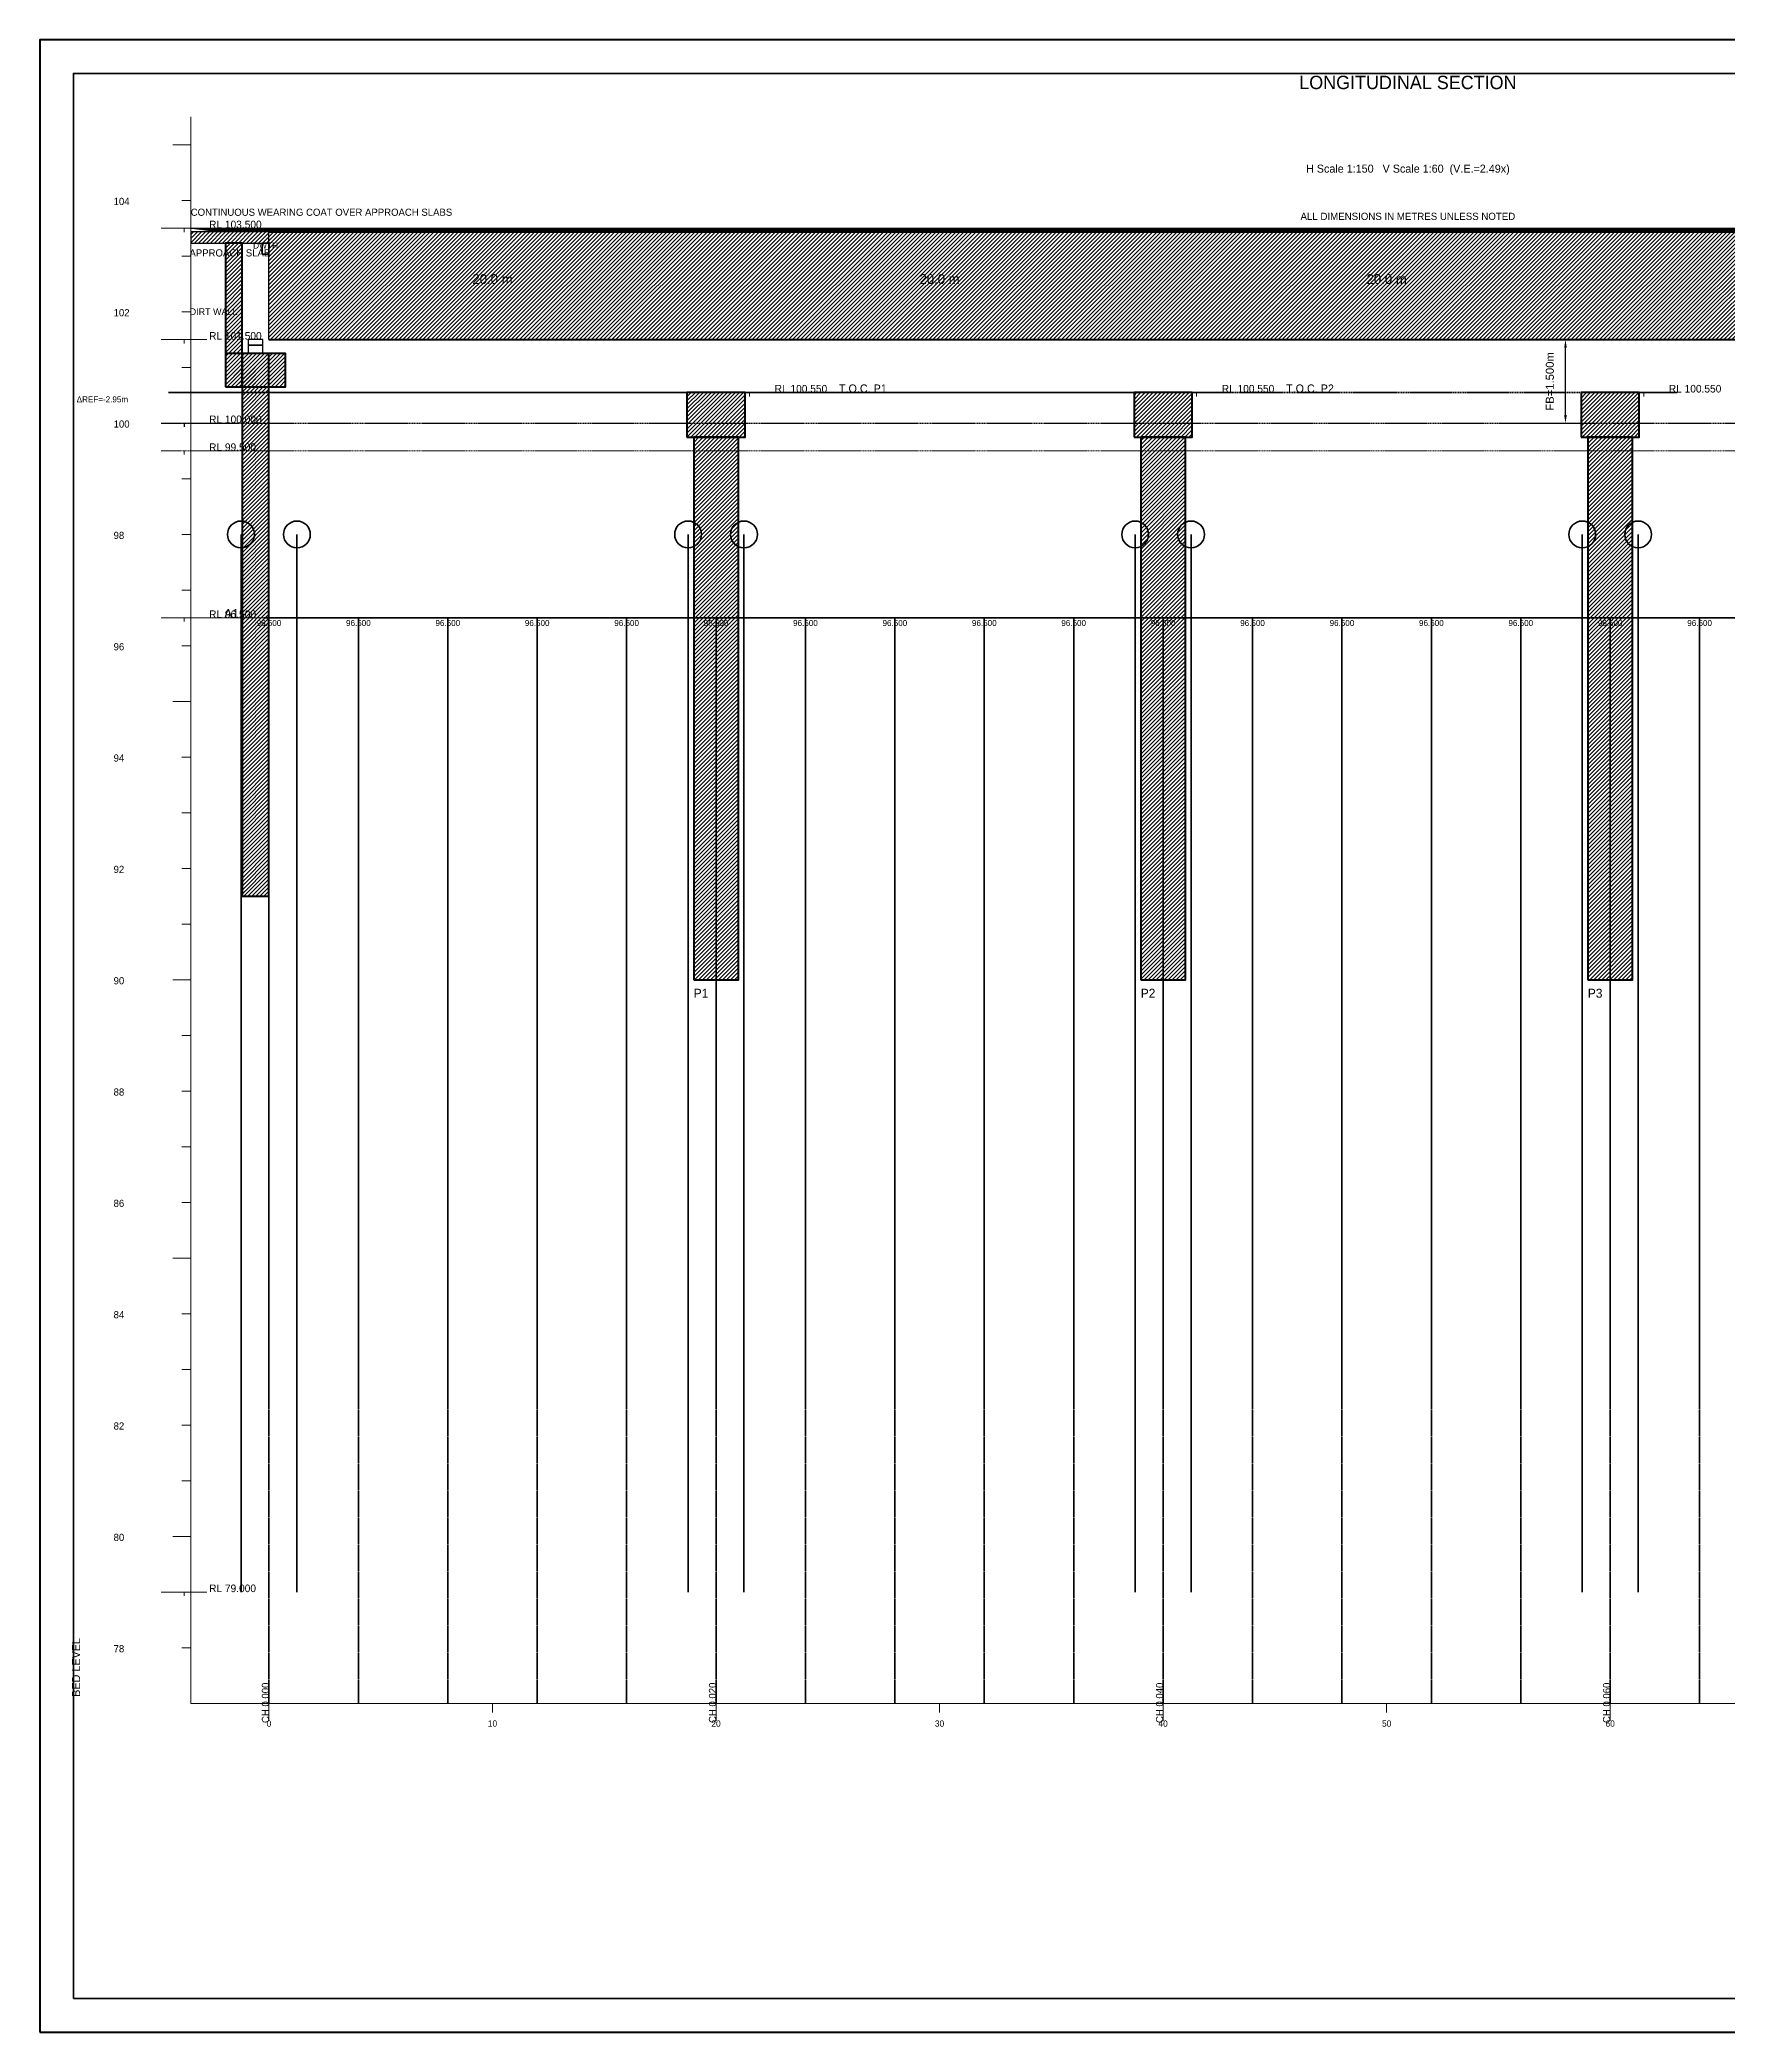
# Model space of a CAD drawing. Header units: metres. Extents: x 0 to 841, y 0 to 594.
# Drawn here: x 0 to 503, y 0 to 594 of the extents above; entities that cross this region are included whole.
import ezdxf
from ezdxf.enums import TextEntityAlignment as Align

# ---------------------------------------------------------------- set-up
doc = ezdxf.new("R2010")
doc.units = ezdxf.units.M
doc.linetypes.add('DASHED', pattern=[0.5, 0.375, -0.125])
doc.linetypes.add('DASHED2', pattern=[0.25, 0.1875, -0.0625])
for name, color, linetype, lineweight in [('ABUT-PROF', 4, 'Continuous', 50), ('BORDER-INNER', 7, 'Continuous', 35), ('BORDER-OUTER', 7, 'Continuous', 70), ('CIVIL-CHAINAGE', 7, 'Continuous', 18), ('CIVIL-GROUND', 3, 'Continuous', 35), ('CIVIL-HFL', 5, 'DASHED', 25), ('CIVIL-LWL', 4, 'DASHED', 18), ('CIVIL-ROAD', 7, 'Continuous', 25), ('CIVIL-SCOUR', 1, 'DASHED2', 18), ('DIM-CHAINAGE', 3, 'Continuous', 18), ('DIM-LEVEL', 3, 'Continuous', 18), ('DIM-LINEAR', 3, 'Continuous', 18), ('FOUND-PILE', 4, 'Continuous', 35), ('STRUC-HATCHING', 8, 'Continuous', 18), ('STRUC-SECTION', 2, 'Continuous', 35), ('SUB-ABUT', 3, 'Continuous', 35), ('SUB-BEARING', 5, 'Continuous', 25), ('SUB-DIRT-WALL', 3, 'Continuous', 35), ('SUB-PIER', 2, 'Continuous', 35), ('SUPER-DECK', 2, 'Continuous', 50), ('SUPER-WEARING', 8, 'Continuous', 25), ('TEXT-GENERAL', 7, 'Continuous', 18), ('TEXT-HEADER', 7, 'Continuous', 25), ('TEXT-LEVEL', 5, 'Continuous', 18), ('TEXT-SPEC', 7, 'Continuous', 13)]:
    doc.layers.add(name, color=color, linetype=linetype, lineweight=lineweight)
doc.styles.add('BRIDGE_STD', font='Arial.ttf')
doc.dimstyles.new('pmb100', dxfattribs={"dimtxt": 2.5, "dimasz": 0.9375, "dimexe": 2.5, "dimexo": 2.5, "dimtad": 0, "dimtih": 1, "dimdec": 0, "dimtxsty": 'BRIDGE_STD', "dimcen": 2.5, "dimazin": 3, "dimtfac": 1, "dimtmove": 0, "dimatfit": 3})

msp = doc.modelspace()

# ---------------------------------------------------------------- hatches: boundary and pattern name
at = {"layer": 'STRUC-HATCHING'}
h = msp.add_hatch(dxfattribs=at)
h.set_pattern_fill('ANSI31', scale=0.266667)
h.paths.add_polyline_path([(45, 533.41), (68.33, 533.41), (68.33, 536.73), (45, 536.73)])
h = msp.add_hatch(dxfattribs=at)
h.set_pattern_fill('ANSI31', scale=0.2666667)
h.paths.add_polyline_path([(68.33, 504.61), (601.67, 504.61), (601.67, 536.73), (68.33, 536.73)])
h = msp.add_hatch(dxfattribs=at)
h.set_pattern_fill('ANSI31', scale=0.266667)
h.paths.add_polyline_path([(55.35, 490.51), (60.33, 490.51), (60.33, 533.41), (55.35, 533.41)])
h = msp.add_hatch(dxfattribs=at)
h.set_pattern_fill('ANSI31', scale=0.266667)
h.paths.add_polyline_path([(55.35, 490.51), (73.31, 490.51), (73.31, 500.46), (55.35, 500.46)])
h = msp.add_hatch(dxfattribs=at)
h.set_pattern_fill('ANSI31', scale=0.266667)
h.paths.add_polyline_path([(60.33, 338.65), (68.33, 338.65), (68.33, 500.46), (60.33, 500.46)])
h = msp.add_hatch(dxfattribs=at)
h.set_pattern_fill('ANSI31', scale=0.266667)
h.paths.add_polyline_path([(193, 475.57), (210.33, 475.57), (210.33, 488.85), (193, 488.85)])
h = msp.add_hatch(dxfattribs=at)
h.set_pattern_fill('ANSI31', scale=0.266667)
h.paths.add_polyline_path([(326.33, 475.57), (343.67, 475.57), (343.67, 488.85), (326.33, 488.85)])
h = msp.add_hatch(dxfattribs=at)
h.set_pattern_fill('ANSI31', scale=0.2666667)
h.paths.add_polyline_path([(459.67, 475.57), (477, 475.57), (477, 488.85), (459.67, 488.85)])
h = msp.add_hatch(dxfattribs=at)
h.set_pattern_fill('ANSI31', scale=0.266667)
h.paths.add_polyline_path([(195, 313.75), (208.33, 313.75), (208.33, 475.57), (195, 475.57)])
h = msp.add_hatch(dxfattribs=at)
h.set_pattern_fill('ANSI31', scale=0.266667)
h.paths.add_polyline_path([(328.33, 313.75), (341.67, 313.75), (341.67, 475.57), (328.33, 475.57)])
h = msp.add_hatch(dxfattribs=at)
h.set_pattern_fill('ANSI31', scale=0.266667)
h.paths.add_polyline_path([(461.67, 313.75), (475, 313.75), (475, 475.57), (461.67, 475.57)])
at = {"layer": 'SUPER-WEARING'}
h = msp.add_hatch(dxfattribs=at)
h.set_pattern_fill('SOLID')
h.paths.add_polyline_path([(45, 537.81), (625, 537.81), (616.33, 536.73), (53.67, 536.73)])

# ---------------------------------------------------------------- linework, layer by layer
at = {"layer": 'ABUT-PROF', "lineweight": 35}
msp.add_lwpolyline([(66.33, 530.09), (68.33, 530.09), (68.33, 533.41), (66.33, 533.41), (66.33, 530.09)], dxfattribs=at)
at = {"layer": 'BORDER-INNER'}
msp.add_lwpolyline([(10, 10), (831, 10), (831, 584), (10, 584), (10, 10)], dxfattribs=at)
at = {"layer": 'BORDER-OUTER'}
msp.add_lwpolyline([(0, 0), (841, 0), (841, 594), (0, 594), (0, 0)], dxfattribs=at)
at = {"layer": 'CIVIL-CHAINAGE'}
for p, q in [((45, 98), (601.67, 98)), ((68.33, 98), (68.33, 95.33)), ((68.33, 96), (68.33, 92.8)), ((135, 98), (135, 95.33)), ((201.67, 98), (201.67, 95.33)), ((201.67, 96), (201.67, 92.8)), ((268.33, 98), (268.33, 95.33)), ((335, 98), (335, 95.33)), ((335, 96), (335, 92.8)), ((401.67, 98), (401.67, 95.33)), ((468.33, 98), (468.33, 95.33)), ((468.33, 96), (468.33, 92.8))]:
    msp.add_line(p, q, dxfattribs=at)
at = {"layer": 'CIVIL-GROUND', "color": 3}
for p, q in [((67, 421.63), (69.67, 421.63)), ((93.67, 421.63), (96.33, 421.63)), ((120.33, 421.63), (123, 421.63)), ((147, 421.63), (149.67, 421.63)), ((173.67, 421.63), (176.33, 421.63)), ((200.33, 421.63), (203, 421.63)), ((227, 421.63), (229.67, 421.63)), ((253.67, 421.63), (256.33, 421.63)), ((280.33, 421.63), (283, 421.63)), ((307, 421.63), (309.67, 421.63)), ((333.67, 421.63), (336.33, 421.63)), ((360.33, 421.63), (363, 421.63)), ((387, 421.63), (389.67, 421.63)), ((413.67, 421.63), (416.33, 421.63)), ((440.33, 421.63), (443, 421.63)), ((467, 421.63), (469.67, 421.63)), ((493.67, 421.63), (496.33, 421.63))]:
    msp.add_line(p, q, dxfattribs=at)
at = {"layer": 'CIVIL-GROUND', "color": 8, "linetype": 'DASHED2'}
for p, q in [((68.33, 421.63), (68.33, 98)), ((95, 421.63), (95, 98)), ((121.67, 421.63), (121.67, 98)), ((148.33, 421.63), (148.33, 98)), ((175, 421.63), (175, 98)), ((201.67, 421.63), (201.67, 98)), ((228.33, 421.63), (228.33, 98)), ((255, 421.63), (255, 98)), ((281.67, 421.63), (281.67, 98)), ((308.33, 421.63), (308.33, 98)), ((335, 421.63), (335, 98)), ((361.67, 421.63), (361.67, 98)), ((388.33, 421.63), (388.33, 98)), ((415, 421.63), (415, 98)), ((441.67, 421.63), (441.67, 98)), ((468.33, 421.63), (468.33, 98)), ((495, 421.63), (495, 98))]:
    msp.add_line(p, q, dxfattribs=at)
at = {"layer": 'CIVIL-GROUND', "color": 3}
msp.add_lwpolyline([(68.33, 421.63), (95, 421.63), (121.67, 421.63), (148.33, 421.63), (175, 421.63), (201.67, 421.63), (228.33, 421.63), (255, 421.63), (281.67, 421.63), (308.33, 421.63), (335, 421.63), (361.67, 421.63), (388.33, 421.63), (415, 421.63), (441.67, 421.63), (468.33, 421.63), (495, 421.63), (521.67, 421.63), (548.33, 421.63), (575, 421.63), (601.67, 421.63)], dxfattribs=at)
at = {"layer": 'CIVIL-HFL'}
for p, q in [((36.2, 479.72), (49.8, 479.72)), ((43, 479.72), (43, 478.59))]:
    msp.add_line(p, q, dxfattribs=at)
at = {"layer": 'CIVIL-HFL', "color": 5}
msp.add_line((45, 479.72), (601.67, 479.72), dxfattribs=at)
at = {"layer": 'CIVIL-LWL'}
for p, q in [((36.2, 471.42), (49.8, 471.42)), ((43, 471.42), (43, 470.29))]:
    msp.add_line(p, q, dxfattribs=at)
at = {"layer": 'CIVIL-LWL', "color": 4}
msp.add_line((45, 471.42), (601.67, 471.42), dxfattribs=at)
at = {"layer": 'CIVIL-ROAD', "lineweight": 25}
msp.add_lwpolyline([(45, 533.41), (68.33, 533.41), (68.33, 536.73), (45, 536.73), (45, 533.41)], dxfattribs=at)
at = {"layer": 'CIVIL-SCOUR'}
for p, q in [((36.2, 421.63), (49.8, 421.63)), ((43, 421.63), (43, 420.5))]:
    msp.add_line(p, q, dxfattribs=at)
at = {"layer": 'CIVIL-SCOUR', "color": 1}
msp.add_line((45, 421.63), (601.67, 421.63), dxfattribs=at)
at = {"layer": 'DIM-LEVEL'}
for p, q in [((45, 98), (45, 571)), ((39.67, 562.7), (45, 562.7)), ((42.33, 546.11), (45, 546.11)), ((36.2, 537.81), (49.8, 537.81)), ((43, 537.81), (43, 536.67)), ((42.33, 529.51), (45, 529.51)), ((42.33, 512.91), (45, 512.91)), ((36.2, 504.61), (49.8, 504.61)), ((43, 504.61), (43, 503.48)), ((42.33, 496.32), (45, 496.32)), ((204.87, 488.85), (218.47, 488.85)), ((211.67, 488.85), (211.67, 487.71)), ((338.2, 488.85), (351.8, 488.85)), ((345, 488.85), (345, 487.71)), ((471.53, 488.85), (485.13, 488.85)), ((478.33, 488.85), (478.33, 487.71)), ((39.67, 479.72), (45, 479.72)), ((42.33, 463.12), (45, 463.12)), ((42.33, 446.53), (45, 446.53)), ((42.33, 429.93), (45, 429.93)), ((42.33, 413.33), (45, 413.33)), ((39.67, 396.74), (45, 396.74)), ((42.33, 380.14), (45, 380.14)), ((42.33, 363.54), (45, 363.54)), ((42.33, 346.95), (45, 346.95)), ((42.33, 330.35), (45, 330.35)), ((39.67, 313.75), (45, 313.75)), ((42.33, 297.16), (45, 297.16)), ((42.33, 280.56), (45, 280.56)), ((42.33, 263.96), (45, 263.96)), ((42.33, 247.37), (45, 247.37)), ((39.67, 230.77), (45, 230.77)), ((42.33, 214.18), (45, 214.18)), ((42.33, 197.58), (45, 197.58)), ((42.33, 180.98), (45, 180.98)), ((42.33, 164.39), (45, 164.39)), ((39.67, 147.79), (45, 147.79)), ((36.2, 131.19), (49.8, 131.19)), ((42.33, 131.19), (45, 131.19)), ((43, 131.19), (43, 130.06)), ((42.33, 114.6), (45, 114.6))]:
    msp.add_line(p, q, dxfattribs=at)
at = {"layer": 'FOUND-PILE', "lineweight": 35}
for p, q in [((60, 446.53), (60, 131.19)), ((76.67, 446.53), (76.67, 131.19)), ((193.33, 446.53), (193.33, 131.19)), ((210, 446.53), (210, 131.19)), ((326.67, 446.53), (326.67, 131.19)), ((343.33, 446.53), (343.33, 131.19)), ((460, 446.53), (460, 131.19)), ((476.67, 446.53), (476.67, 131.19))]:
    msp.add_line(p, q, dxfattribs=at)
at = {"layer": 'FOUND-PILE'}
for centre in [(60, 446.53), (76.67, 446.53), (193.33, 446.53), (210, 446.53), (326.67, 446.53), (343.33, 446.53), (460, 446.53), (476.67, 446.53)]:
    msp.add_circle(centre, 4, dxfattribs=at)
at = {"layer": 'STRUC-SECTION', "color": 8, "linetype": 'DASHED'}
for p in [(221.67, 488.85), (355, 488.85), (488.33, 488.85)]:
    msp.add_line(p, (38.33, 488.85), dxfattribs=at)
at = {"layer": 'SUB-ABUT', "lineweight": 40}
for points in [[(55.35, 490.51), (73.31, 490.51), (73.31, 500.46), (55.35, 500.46), (55.35, 490.51)], [(60.33, 338.65), (68.33, 338.65), (68.33, 500.46), (60.33, 500.46), (60.33, 338.65)]]:
    msp.add_lwpolyline(points, dxfattribs=at)
at = {"layer": 'SUB-ABUT', "lineweight": 30}
msp.add_lwpolyline([(62.13, 500.46), (66.53, 500.46), (66.53, 502.95), (62.13, 502.95), (62.13, 500.46)], dxfattribs=at)
at = {"layer": 'SUB-BEARING', "lineweight": 30}
msp.add_lwpolyline([(62.13, 502.95), (66.53, 502.95), (66.53, 504.61), (62.13, 504.61), (62.13, 502.95)], dxfattribs=at)
at = {"layer": 'SUB-DIRT-WALL', "lineweight": 40}
msp.add_lwpolyline([(55.35, 490.51), (60.33, 490.51), (60.33, 533.41), (55.35, 533.41), (55.35, 490.51)], dxfattribs=at)
at = {"layer": 'SUB-PIER', "lineweight": 40}
for points in [[(193, 475.57), (210.33, 475.57), (210.33, 488.85), (193, 488.85), (193, 475.57)], [(326.33, 475.57), (343.67, 475.57), (343.67, 488.85), (326.33, 488.85), (326.33, 475.57)], [(459.67, 475.57), (477, 475.57), (477, 488.85), (459.67, 488.85), (459.67, 475.57)], [(195, 313.75), (208.33, 313.75), (208.33, 475.57), (195, 475.57), (195, 313.75)], [(328.33, 313.75), (341.67, 313.75), (341.67, 475.57), (328.33, 475.57), (328.33, 313.75)], [(461.67, 313.75), (475, 313.75), (475, 475.57), (461.67, 475.57), (461.67, 313.75)]]:
    msp.add_lwpolyline(points, dxfattribs=at)
at = {"layer": 'SUPER-DECK'}
for p, q in [((68.33, 536.73), (601.67, 536.73)), ((68.33, 504.61), (601.67, 504.61))]:
    msp.add_line(p, q, dxfattribs=at)
at = {"layer": 'SUPER-DECK', "lineweight": 25}
msp.add_line((68.33, 504.61), (68.33, 536.73), dxfattribs=at)
at = {"layer": 'SUPER-WEARING', "lineweight": 25}
msp.add_lwpolyline([(45, 537.81), (625, 537.81), (616.33, 536.73), (53.67, 536.73), (45, 537.81)], dxfattribs=at)

# ---------------------------------------------------------------- texts
at = {"layer": 'DIM-CHAINAGE'}
for s, p in [('CH 0.000', (68.33, 92.16)), ('CH 0.020', (201.67, 92.16)), ('CH 0.040', (335, 92.16)), ('CH 0.060', (468.33, 92.16))]:
    msp.add_text(s, height=2.133, rotation=90, dxfattribs=at).set_placement(p)
at = {"layer": 'TEXT-GENERAL'}
for p in [(135, 521.21), (268.33, 521.21), (401.67, 521.21)]:
    msp.add_text('20.0 m', height=2.933, dxfattribs=at).set_placement(p, align=Align.CENTER)
for s, p in [('A1', (55, 421.63)), ('P1', (195, 308.42)), ('P2', (328.33, 308.42)), ('P3', (461.67, 308.42))]:
    msp.add_text(s, height=2.667, dxfattribs=at).set_placement(p)
at = {"layer": 'TEXT-HEADER'}
msp.add_text('LONGITUDINAL SECTION', height=4, dxfattribs=at).set_placement((408, 579.3), align=Align.CENTER)
for s, p in [('T.O.C. P1', (238.33, 488.85)), ('T.O.C. P2', (371.67, 488.85))]:
    msp.add_text(s, height=2.4, dxfattribs=at).set_placement(p)
at = {"layer": 'TEXT-LEVEL'}
for s, height, p in [('104', 2.133, (22, 544.77)), ('RL 103.500', 2.267, (50.48, 537.81)), ('102', 2.133, (22, 511.58)), ('RL 101.500', 2.267, (50.48, 504.61)), ('RL 100.550', 2.267, (219.15, 488.85)), ('RL 100.550', 2.267, (352.48, 488.85)), ('RL 100.550', 2.267, (485.81, 488.85)), ('RL 100.000', 2.267, (50.48, 479.72)), ('100', 2.133, (22, 478.39)), ('RL 99.500', 2.267, (50.48, 471.42)), ('98', 2.133, (22, 445.19)), ('RL 96.500', 2.267, (50.48, 421.63)), ('96', 2.133, (22, 412)), ('94', 2.133, (22, 378.81)), ('92', 2.133, (22, 345.61)), ('90', 2.133, (22, 312.42)), ('88', 2.133, (22, 279.23)), ('86', 2.133, (22, 246.04)), ('84', 2.133, (22, 212.84)), ('82', 2.133, (22, 179.65)), ('80', 2.133, (22, 146.46)), ('RL 79.000', 2.267, (50.48, 131.19)), ('78', 2.133, (22, 113.26))]:
    msp.add_text(s, height=height, dxfattribs=at).set_placement(p)
at = {"layer": 'TEXT-LEVEL', "color": 8}
for p in [(68.33, 419.23), (95, 419.23), (121.67, 419.23), (148.33, 419.23), (175, 419.23), (201.67, 419.23), (228.33, 419.23), (255, 419.23), (281.67, 419.23), (308.33, 419.23), (335, 419.23), (361.67, 419.23), (388.33, 419.23), (415, 419.23), (441.67, 419.23), (468.33, 419.23), (495, 419.23)]:
    msp.add_text('96.500', height=1.8, dxfattribs=at).set_placement(p, align=Align.CENTER)
at = {"layer": 'TEXT-LEVEL'}
msp.add_text('BED LEVEL', height=2.4, rotation=90, dxfattribs=at).set_placement((12, 100))
for s, height, p in [('0', 1.87, (68.33, 91.07)), ('10', 1.867, (135, 91.07)), ('20', 1.867, (201.67, 91.07)), ('30', 1.867, (268.33, 91.07)), ('40', 1.867, (335, 91.07)), ('50', 1.867, (401.67, 91.07)), ('60', 1.867, (468.33, 91.07))]:
    msp.add_text(s, height=height, dxfattribs=at).set_placement(p, align=Align.CENTER)
at = {"layer": 'TEXT-SPEC'}
for s, height, p in [('H Scale 1:150   V Scale 1:60  (V.E.=2.49x)', 2.4, (408, 554.4)), ('APPROACH SLAB', 2.1333, (56.67, 529.41))]:
    msp.add_text(s, height=height, dxfattribs=at).set_placement(p, align=Align.CENTER)
at = {"layer": 'TEXT-SPEC', "color": 8}
for s, height, p in [('CONTINUOUS WEARING COAT OVER APPROACH SLABS', 2.1333, (45, 541.54)), ('ΔREF=-2.95m', 1.8, (11, 485.91)), ('ΔREF=-2.95m', 1.8, (11, 485.91)), ('ΔREF=-2.95m', 1.8, (11, 485.91))]:
    msp.add_text(s, height=height, dxfattribs=at).set_placement(p)
msp.add_text('ALL DIMENSIONS IN METRES UNLESS NOTED', height=2.16, dxfattribs=at).set_placement((408, 540.3), align=Align.CENTER)
at = {"layer": 'TEXT-SPEC', "color": 4}
msp.add_text('DWTH', height=1.867, dxfattribs=at).set_placement((67.33, 531.75), align=Align.CENTER)
at = {"layer": 'TEXT-SPEC'}
msp.add_text('DIRT WALL', height=2, dxfattribs=at).set_placement((44.69, 511.96))

# ---------------------------------------------------------------- dimensions: what is measured, and where the dimension line sits
at = {"layer": 'DIM-LINEAR'}
msp.add_linear_dim(base=(455, 479.72), p1=(441.67, 479.72), p2=(441.67, 504.61), angle=90, text='FB=1.500m', dimstyle='pmb100', override={"dimtxt": 2.4, "dimasz": 2.4, "dimgap": 0.96, "dimclrt": 3}, dxfattribs=at).render()

doc.saveas('drawing.dxf')
